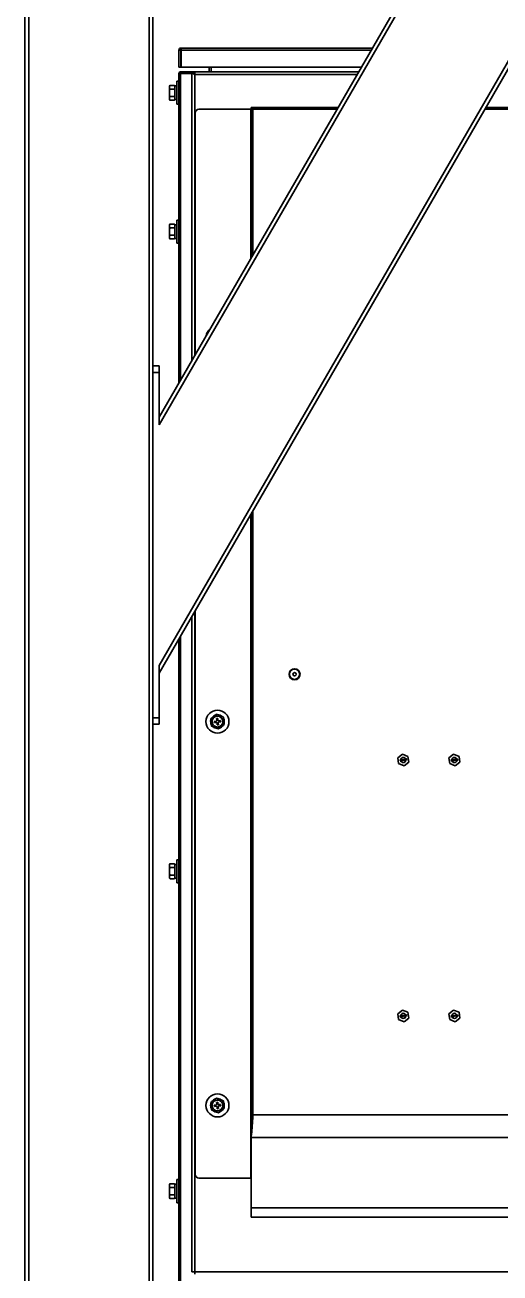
# Model space of a CAD drawing. Header units: millimetres. Extents: x 32496 to 166256, y 3504 to 23939.
# Drawn here: x 41110 to 41481, y 12057 to 13032 of the extents above; entities that cross this region are included whole.
import ezdxf

# ---------------------------------------------------------------- set-up
doc = ezdxf.new("R2010")
doc.units = ezdxf.units.MM
doc.layers.get('0').update_dxf_attribs({"lineweight": 35})

msp = doc.modelspace()

# ---------------------------------------------------------------- linework, layer by layer
at = {"linetype": 'Continuous'}
for p, q in [((41109.64, 13396.575), (41109.64, 10877.575)), ((41112.64, 13396.575), (41112.64, 10877.575)), ((41206.64, 13396.575), (41206.64, 10877.575)), ((41209.64, 13396.575), (41209.64, 12765.55)), ((41214.64, 12725.55), (41599.17, 13391.575)), ((41214.64, 12719.55), (41602.634, 13391.575)), ((41214.64, 12531.55), (41711.176, 13391.575)), ((41214.64, 12525.55), (41714.64, 13391.575)), ((41231.64, 12999.075), (41231.64, 13014.075)), ((41231.64, 13014.075), (41381.22, 13014.075)), ((41229.94, 13012.375), (41229.94, 12999.075)), ((41231.44, 13012.375), (41229.94, 13012.375)), ((41231.44, 13012.375), (41231.44, 12999.075)), ((41380.238, 13012.375), (41231.64, 13012.375)), ((41231.44, 12999.075), (41229.94, 12999.075)), ((41229.94, 12873.206), (41229.94, 12994.175)), ((41229.94, 12994.175), (41240.14, 12994.175)), ((41231.34, 12994.375), (41231.34, 12995.575)), ((41240.14, 12995.575), (41231.34, 12995.575)), ((41240.14, 12994.375), (41231.34, 12994.375)), ((41231.34, 12994.175), (41231.34, 12754.475)), ((41372.56, 12999.075), (41231.64, 12999.075)), ((41240.14, 12769.717), (41240.14, 12995.575)), ((41240.14, 12995.575), (41242.14, 12995.575)), ((41242.34, 12995.575), (41242.14, 12995.575)), ((41242.34, 12994.375), (41242.213, 12994.375)), ((41242.233, 12994.175), (41242.34, 12994.175)), ((41242.34, 12995.575), (41242.34, 12993.375)), ((41242.34, 12995.575), (41370.539, 12995.575)), ((41253.64, 12995.575), (41253.64, 12999.075)), ((41255.14, 12999.075), (41255.14, 12995.575)), ((41222.74, 12984.549), (41223.04, 12984.849)), ((41222.74, 12973.602), (41222.74, 12984.549)), ((41226.44, 12984.849), (41223.04, 12984.849)), ((41226.74, 12984.549), (41226.44, 12984.849)), ((41226.74, 12973.602), (41226.74, 12984.549)), ((41228.34, 12984.425), (41226.74, 12984.425)), ((41228.34, 12988.075), (41228.34, 12970.075)), ((41229.94, 12988.075), (41228.34, 12988.075)), ((41242.139, 12993.503), (41242.249, 12993.433)), ((41242.249, 12993.433), (41242.34, 12993.375)), ((41242.34, 12993.375), (41242.312, 12993.572)), ((41242.34, 12993.375), (41242.34, 12773.528)), ((41369.269, 12993.375), (41242.34, 12993.375)), ((41226.44, 12981.962), (41223.04, 12981.962)), ((41226.44, 12976.189), (41223.04, 12976.189)), ((41222.74, 12973.602), (41223.04, 12973.302)), ((41226.44, 12973.302), (41223.04, 12973.302)), ((41226.74, 12973.602), (41226.44, 12973.302)), ((41228.34, 12973.725), (41226.74, 12973.725)), ((41229.94, 12970.075), (41228.34, 12970.075)), ((41287.89, 12966.175), (41245.69, 12966.175)), ((41286.29, 12849.652), (41286.29, 12966.175)), ((41286.49, 12966.375), (41286.49, 12967.575)), ((41286.49, 12967.575), (41354.373, 12967.575)), ((41286.49, 12849.998), (41286.49, 12966.175)), ((41287.89, 12966.175), (41287.832, 12966.267)), ((41287.89, 12966.175), (41287.89, 12852.423)), ((41353.565, 12966.175), (41287.89, 12966.175)), ((41902.89, 12966.175), (41469.035, 12966.175)), ((41469.843, 12967.575), (41904.29, 12967.575)), ((41242.69, 12963.175), (41242.69, 12774.134)), ((41228.34, 12879.575), (41228.34, 12861.575)), ((41229.94, 12879.575), (41228.34, 12879.575)), ((41222.74, 12876.049), (41223.04, 12876.349)), ((41222.74, 12865.102), (41222.74, 12876.049)), ((41226.44, 12876.349), (41223.04, 12876.349)), ((41226.44, 12873.462), (41223.04, 12873.462)), ((41226.44, 12867.689), (41223.04, 12867.689)), ((41226.74, 12876.049), (41226.44, 12876.349)), ((41226.74, 12865.102), (41226.74, 12876.049)), ((41228.34, 12875.925), (41226.74, 12875.925)), ((41229.94, 12867.944), (41229.94, 12873.206)), ((41229.94, 12752.05), (41229.94, 12867.944)), ((41222.74, 12865.102), (41223.04, 12864.802)), ((41226.44, 12864.802), (41223.04, 12864.802)), ((41226.74, 12865.102), (41226.44, 12864.802)), ((41228.34, 12865.225), (41226.74, 12865.225)), ((41229.94, 12861.575), (41228.34, 12861.575)), ((41209.64, 12485.55), (41209.64, 12765.55)), ((41209.64, 12765.55), (41214.64, 12765.55)), ((41209.64, 12760.55), (41214.64, 12760.55)), ((41214.64, 12719.55), (41214.64, 12765.55)), ((41286.29, 12130.775), (41286.29, 12649.652)), ((41286.49, 12100.225), (41286.49, 12649.998)), ((41287.89, 12652.423), (41287.89, 12180.225)), ((41240.14, 12057.575), (41240.14, 12569.717)), ((41242.34, 12573.528), (41242.34, 12057.575)), ((41242.69, 12574.134), (41242.69, 12133.775)), ((41229.94, 12373.206), (41229.94, 12552.05)), ((41231.34, 12554.475), (41231.34, 11982.075)), ((41214.64, 12485.55), (41214.64, 12531.55)), ((41209.64, 12490.55), (41214.64, 12490.55)), ((41254.817, 12489.81), (41259.414, 12493.302)), ((41255.542, 12484.083), (41254.817, 12489.81)), ((41257.597, 12487.757), (41259.085, 12487.945)), ((41257.722, 12486.765), (41257.597, 12487.757)), ((41259.211, 12486.953), (41257.722, 12486.765)), ((41259.33, 12489.992), (41260.322, 12490.118)), ((41259.518, 12488.504), (41259.33, 12489.992)), ((41259.414, 12493.302), (41264.737, 12491.067)), ((41260.322, 12490.118), (41260.51, 12488.63)), ((41261.069, 12488.196), (41262.557, 12488.385)), ((41262.683, 12487.393), (41261.195, 12487.204)), ((41262.557, 12488.385), (41262.683, 12487.393)), ((41265.463, 12485.339), (41264.737, 12491.067)), ((41209.64, 12485.55), (41209.64, 11788.601)), ((41209.64, 12485.55), (41214.64, 12485.55)), ((41260.865, 12481.847), (41255.542, 12484.083)), ((41259.958, 12485.032), (41259.769, 12486.52)), ((41260.95, 12485.157), (41259.958, 12485.032)), ((41260.761, 12486.646), (41260.95, 12485.157)), ((41265.463, 12485.339), (41260.865, 12481.847)), ((41401.101, 12459.291), (41404.731, 12462.147)), ((41401.101, 12459.291), (41401.76, 12454.719)), ((41402.834, 12457.607), (41402.803, 12457.473)), ((41402.817, 12457.372), (41402.803, 12457.473)), ((41402.894, 12457.719), (41402.834, 12457.607)), ((41403.007, 12457.812), (41402.894, 12457.719)), ((41402.93, 12457.466), (41402.944, 12457.545)), ((41402.93, 12457.466), (41402.938, 12457.415)), ((41402.973, 12457.343), (41402.938, 12457.415)), ((41402.944, 12457.545), (41402.983, 12457.628)), ((41402.983, 12457.628), (41403.05, 12457.69)), ((41403.127, 12457.855), (41403.007, 12457.812)), ((41403.05, 12457.69), (41403.145, 12457.729)), ((41403.127, 12457.855), (41403.275, 12457.877)), ((41403.293, 12457.751), (41403.145, 12457.729)), ((41403.402, 12457.869), (41403.275, 12457.877)), ((41403.293, 12457.751), (41403.396, 12457.74)), ((41403.396, 12457.74), (41403.477, 12457.7)), ((41403.537, 12457.811), (41403.402, 12457.869)), ((41403.477, 12457.7), (41403.542, 12457.606)), ((41403.626, 12457.721), (41403.537, 12457.811)), ((41403.69, 12457.627), (41403.542, 12457.606)), ((41403.55, 12457.375), (41403.723, 12457.4)), ((41403.69, 12457.627), (41403.626, 12457.721)), ((41403.723, 12457.4), (41403.818, 12456.743)), ((41403.844, 12457.959), (41404.735, 12458.087)), ((41403.862, 12457.833), (41403.844, 12457.959)), ((41404.555, 12457.932), (41403.862, 12457.833)), ((41404.555, 12457.932), (41404.017, 12457.287)), ((41404.151, 12457.229), (41404.753, 12457.961)), ((41404.731, 12462.147), (41409.019, 12460.432)), ((41404.735, 12458.087), (41404.753, 12457.961)), ((41405.02, 12457.69), (41404.999, 12457.661)), ((41404.999, 12457.661), (41405.169, 12457.531)), ((41405.162, 12457.581), (41405.02, 12457.69)), ((41405.169, 12457.531), (41405.042, 12457.358)), ((41405.071, 12457.336), (41405.176, 12457.48)), ((41405.136, 12457.758), (41405.186, 12457.765)), ((41405.162, 12457.581), (41405.136, 12457.758)), ((41405.202, 12457.303), (41405.176, 12457.48)), ((41405.186, 12457.765), (41405.211, 12457.588)), ((41405.317, 12457.733), (41405.211, 12457.588)), ((41405.218, 12457.538), (41405.345, 12457.711)), ((41405.389, 12457.408), (41405.218, 12457.538)), ((41405.226, 12457.487), (41405.251, 12457.31)), ((41405.226, 12457.487), (41405.368, 12457.379)), ((41405.345, 12457.711), (41405.317, 12457.733)), ((41405.368, 12457.379), (41405.389, 12457.408)), ((41405.528, 12457.841), (41405.776, 12457.876)), ((41405.55, 12457.689), (41405.528, 12457.841)), ((41405.798, 12457.725), (41405.55, 12457.689)), ((41405.725, 12458.23), (41405.873, 12458.251)), ((41405.776, 12457.876), (41405.725, 12458.23)), ((41405.896, 12457.042), (41405.798, 12457.725)), ((41405.873, 12458.251), (41405.924, 12457.898)), ((41405.924, 12457.898), (41406.518, 12457.983)), ((41406.367, 12457.807), (41405.946, 12457.746)), ((41405.946, 12457.746), (41406.015, 12457.266)), ((41406.367, 12457.807), (41406.015, 12457.266)), ((41406.044, 12457.064), (41406.54, 12457.832)), ((41406.518, 12457.983), (41406.54, 12457.832)), ((41406.665, 12458.366), (41406.814, 12458.387)), ((41406.836, 12457.178), (41406.665, 12458.366)), ((41406.814, 12458.387), (41406.948, 12457.452)), ((41407.16, 12458.437), (41406.948, 12457.452)), ((41407.059, 12457.21), (41407.277, 12458.325)), ((41407.16, 12458.437), (41407.358, 12458.465)), ((41407.277, 12458.325), (41407.801, 12457.317)), ((41407.839, 12457.58), (41407.358, 12458.465)), ((41407.704, 12458.515), (41407.853, 12458.537)), ((41407.839, 12457.58), (41407.704, 12458.515)), ((41407.853, 12458.537), (41408.024, 12457.349)), ((41409.678, 12455.86), (41409.019, 12460.432)), ((41441.101, 12459.291), (41444.731, 12462.147)), ((41441.101, 12459.291), (41441.76, 12454.719)), ((41442.834, 12457.607), (41442.803, 12457.473)), ((41442.817, 12457.372), (41442.803, 12457.473)), ((41442.894, 12457.719), (41442.834, 12457.607)), ((41443.007, 12457.812), (41442.894, 12457.719)), ((41442.93, 12457.466), (41442.944, 12457.545)), ((41442.93, 12457.466), (41442.938, 12457.415)), ((41442.973, 12457.343), (41442.938, 12457.415)), ((41442.944, 12457.545), (41442.983, 12457.628)), ((41442.983, 12457.628), (41443.05, 12457.69)), ((41443.127, 12457.855), (41443.007, 12457.812)), ((41443.05, 12457.69), (41443.145, 12457.729)), ((41443.127, 12457.855), (41443.275, 12457.877)), ((41443.293, 12457.751), (41443.145, 12457.729)), ((41443.402, 12457.869), (41443.275, 12457.877)), ((41443.293, 12457.751), (41443.396, 12457.74)), ((41443.396, 12457.74), (41443.477, 12457.7)), ((41443.537, 12457.811), (41443.402, 12457.869)), ((41443.477, 12457.7), (41443.542, 12457.606)), ((41443.626, 12457.721), (41443.537, 12457.811)), ((41443.69, 12457.627), (41443.542, 12457.606)), ((41443.55, 12457.375), (41443.723, 12457.4)), ((41443.69, 12457.627), (41443.626, 12457.721)), ((41443.723, 12457.4), (41443.818, 12456.743)), ((41443.844, 12457.959), (41444.735, 12458.087)), ((41443.862, 12457.833), (41443.844, 12457.959)), ((41444.555, 12457.932), (41443.862, 12457.833)), ((41444.555, 12457.932), (41444.017, 12457.287)), ((41444.151, 12457.229), (41444.753, 12457.961)), ((41444.731, 12462.147), (41449.019, 12460.432)), ((41444.735, 12458.087), (41444.753, 12457.961)), ((41445.02, 12457.69), (41444.999, 12457.661)), ((41444.999, 12457.661), (41445.169, 12457.531)), ((41445.162, 12457.581), (41445.02, 12457.69)), ((41445.169, 12457.531), (41445.042, 12457.358)), ((41445.071, 12457.336), (41445.176, 12457.48)), ((41445.136, 12457.758), (41445.186, 12457.765)), ((41445.162, 12457.581), (41445.136, 12457.758)), ((41445.202, 12457.303), (41445.176, 12457.48)), ((41445.186, 12457.765), (41445.211, 12457.588)), ((41445.317, 12457.733), (41445.211, 12457.588)), ((41445.218, 12457.538), (41445.345, 12457.711)), ((41445.389, 12457.408), (41445.218, 12457.538)), ((41445.226, 12457.487), (41445.251, 12457.31)), ((41445.226, 12457.487), (41445.368, 12457.379)), ((41445.345, 12457.711), (41445.317, 12457.733)), ((41445.368, 12457.379), (41445.389, 12457.408)), ((41445.528, 12457.841), (41445.776, 12457.876)), ((41445.55, 12457.689), (41445.528, 12457.841)), ((41445.798, 12457.725), (41445.55, 12457.689)), ((41445.725, 12458.23), (41445.873, 12458.251)), ((41445.776, 12457.876), (41445.725, 12458.23)), ((41445.896, 12457.042), (41445.798, 12457.725)), ((41445.873, 12458.251), (41445.924, 12457.898)), ((41445.924, 12457.898), (41446.518, 12457.983)), ((41446.367, 12457.807), (41445.946, 12457.746)), ((41445.946, 12457.746), (41446.015, 12457.266)), ((41446.367, 12457.807), (41446.015, 12457.266)), ((41446.044, 12457.064), (41446.54, 12457.832)), ((41446.518, 12457.983), (41446.54, 12457.832)), ((41446.665, 12458.366), (41446.814, 12458.387)), ((41446.836, 12457.178), (41446.665, 12458.366)), ((41446.814, 12458.387), (41446.948, 12457.452)), ((41447.16, 12458.437), (41446.948, 12457.452)), ((41447.059, 12457.21), (41447.277, 12458.325)), ((41447.16, 12458.437), (41447.358, 12458.465)), ((41447.277, 12458.325), (41447.801, 12457.317)), ((41447.839, 12457.58), (41447.358, 12458.465)), ((41447.704, 12458.515), (41447.853, 12458.537)), ((41447.839, 12457.58), (41447.704, 12458.515)), ((41447.853, 12458.537), (41448.024, 12457.349)), ((41449.678, 12455.86), (41449.019, 12460.432)), ((41406.049, 12453.004), (41401.76, 12454.719)), ((41402.817, 12457.372), (41402.885, 12457.253)), ((41402.885, 12457.253), (41402.974, 12457.163)), ((41402.958, 12456.748), (41403.676, 12456.851)), ((41402.976, 12456.621), (41402.958, 12456.748)), ((41403.034, 12457.275), (41402.973, 12457.343)), ((41402.974, 12457.163), (41403.109, 12457.105)), ((41403.818, 12456.743), (41402.976, 12456.621)), ((41403.115, 12457.235), (41403.034, 12457.275)), ((41403.109, 12457.105), (41403.236, 12457.097)), ((41403.218, 12457.224), (41403.115, 12457.235)), ((41403.218, 12457.224), (41403.366, 12457.245)), ((41403.384, 12457.119), (41403.236, 12457.097)), ((41403.462, 12457.285), (41403.366, 12457.245)), ((41403.384, 12457.119), (41403.504, 12457.162)), ((41403.55, 12457.375), (41403.462, 12457.285)), ((41403.504, 12457.162), (41403.617, 12457.256)), ((41403.676, 12456.851), (41403.617, 12457.256)), ((41403.978, 12457.204), (41403.968, 12457.1)), ((41403.975, 12457.049), (41403.968, 12457.1)), ((41403.975, 12457.049), (41404.015, 12456.952)), ((41404.017, 12457.287), (41403.978, 12457.204)), ((41404.015, 12456.952), (41404.128, 12456.865)), ((41404.117, 12457.121), (41404.151, 12457.229)), ((41404.117, 12457.121), (41404.124, 12457.071)), ((41404.184, 12457.002), (41404.124, 12457.071)), ((41404.128, 12456.865), (41404.235, 12456.829)), ((41404.266, 12456.962), (41404.184, 12457.002)), ((41404.235, 12456.829), (41404.387, 12456.825)), ((41404.393, 12456.955), (41404.266, 12456.962)), ((41404.486, 12456.839), (41404.387, 12456.825)), ((41404.393, 12456.955), (41404.492, 12456.969)), ((41404.486, 12456.839), (41404.655, 12456.889)), ((41404.612, 12457.012), (41404.492, 12456.969)), ((41404.679, 12457.073), (41404.612, 12457.012)), ((41404.655, 12456.889), (41404.747, 12456.954)), ((41404.718, 12457.156), (41404.679, 12457.073)), ((41404.718, 12457.156), (41404.841, 12457.174)), ((41404.747, 12456.954), (41404.831, 12457.069)), ((41404.831, 12457.069), (41404.841, 12457.174)), ((41405.042, 12457.358), (41405.071, 12457.336)), ((41405.251, 12457.31), (41405.202, 12457.303)), ((41406.044, 12457.064), (41405.896, 12457.042)), ((41409.678, 12455.86), (41406.049, 12453.004)), ((41407.059, 12457.21), (41406.836, 12457.178)), ((41408.024, 12457.349), (41407.801, 12457.317)), ((41446.049, 12453.004), (41441.76, 12454.719)), ((41442.817, 12457.372), (41442.885, 12457.253)), ((41442.885, 12457.253), (41442.974, 12457.163)), ((41442.958, 12456.748), (41443.676, 12456.851)), ((41442.976, 12456.621), (41442.958, 12456.748)), ((41443.034, 12457.275), (41442.973, 12457.343)), ((41442.974, 12457.163), (41443.109, 12457.105)), ((41443.818, 12456.743), (41442.976, 12456.621)), ((41443.115, 12457.235), (41443.034, 12457.275)), ((41443.109, 12457.105), (41443.236, 12457.097)), ((41443.218, 12457.224), (41443.115, 12457.235)), ((41443.218, 12457.224), (41443.366, 12457.245)), ((41443.384, 12457.119), (41443.236, 12457.097)), ((41443.462, 12457.285), (41443.366, 12457.245)), ((41443.384, 12457.119), (41443.504, 12457.162)), ((41443.55, 12457.375), (41443.462, 12457.285)), ((41443.504, 12457.162), (41443.617, 12457.256)), ((41443.676, 12456.851), (41443.617, 12457.256)), ((41443.978, 12457.204), (41443.968, 12457.1)), ((41443.975, 12457.049), (41443.968, 12457.1)), ((41443.975, 12457.049), (41444.015, 12456.952)), ((41444.017, 12457.287), (41443.978, 12457.204)), ((41444.015, 12456.952), (41444.128, 12456.865)), ((41444.117, 12457.121), (41444.151, 12457.229)), ((41444.117, 12457.121), (41444.124, 12457.071)), ((41444.184, 12457.002), (41444.124, 12457.071)), ((41444.128, 12456.865), (41444.235, 12456.829)), ((41444.266, 12456.962), (41444.184, 12457.002)), ((41444.235, 12456.829), (41444.387, 12456.825)), ((41444.393, 12456.955), (41444.266, 12456.962)), ((41444.486, 12456.839), (41444.387, 12456.825)), ((41444.393, 12456.955), (41444.492, 12456.969)), ((41444.486, 12456.839), (41444.655, 12456.889)), ((41444.612, 12457.012), (41444.492, 12456.969)), ((41444.679, 12457.073), (41444.612, 12457.012)), ((41444.655, 12456.889), (41444.747, 12456.954)), ((41444.718, 12457.156), (41444.679, 12457.073)), ((41444.718, 12457.156), (41444.841, 12457.174)), ((41444.747, 12456.954), (41444.831, 12457.069)), ((41444.831, 12457.069), (41444.841, 12457.174)), ((41445.042, 12457.358), (41445.071, 12457.336)), ((41445.251, 12457.31), (41445.202, 12457.303)), ((41446.044, 12457.064), (41445.896, 12457.042)), ((41449.678, 12455.86), (41446.049, 12453.004)), ((41447.059, 12457.21), (41446.836, 12457.178)), ((41448.024, 12457.349), (41447.801, 12457.317)), ((41228.34, 12379.575), (41228.34, 12361.575)), ((41229.94, 12379.575), (41228.34, 12379.575)), ((41222.74, 12376.049), (41223.04, 12376.349)), ((41222.74, 12365.102), (41222.74, 12376.049)), ((41226.44, 12376.349), (41223.04, 12376.349)), ((41226.44, 12373.462), (41223.04, 12373.462)), ((41226.74, 12376.049), (41226.44, 12376.349)), ((41226.74, 12365.102), (41226.74, 12376.049)), ((41228.34, 12375.925), (41226.74, 12375.925)), ((41229.94, 12367.944), (41229.94, 12373.206)), ((41222.74, 12365.102), (41223.04, 12364.802)), ((41226.44, 12367.689), (41223.04, 12367.689)), ((41226.44, 12364.802), (41223.04, 12364.802)), ((41226.74, 12365.102), (41226.44, 12364.802)), ((41228.34, 12365.225), (41226.74, 12365.225)), ((41229.94, 12361.575), (41228.34, 12361.575)), ((41229.94, 12123.206), (41229.94, 12367.944)), ((41401.101, 12259.291), (41404.731, 12262.147)), ((41401.101, 12259.291), (41401.76, 12254.719)), ((41406.049, 12253.004), (41401.76, 12254.719)), ((41402.834, 12257.607), (41402.803, 12257.473)), ((41402.817, 12257.372), (41402.803, 12257.473)), ((41402.817, 12257.372), (41402.885, 12257.253)), ((41402.894, 12257.719), (41402.834, 12257.607)), ((41402.885, 12257.253), (41402.974, 12257.163)), ((41403.007, 12257.812), (41402.894, 12257.719)), ((41402.93, 12257.466), (41402.944, 12257.545)), ((41402.93, 12257.466), (41402.938, 12257.415)), ((41402.973, 12257.343), (41402.938, 12257.415)), ((41402.944, 12257.545), (41402.983, 12257.628)), ((41402.958, 12256.748), (41403.676, 12256.851)), ((41402.976, 12256.621), (41402.958, 12256.748)), ((41403.034, 12257.275), (41402.973, 12257.343)), ((41402.974, 12257.163), (41403.109, 12257.105)), ((41403.818, 12256.743), (41402.976, 12256.621)), ((41402.983, 12257.628), (41403.05, 12257.69)), ((41403.127, 12257.855), (41403.007, 12257.812)), ((41403.115, 12257.235), (41403.034, 12257.275)), ((41403.05, 12257.69), (41403.145, 12257.729)), ((41403.109, 12257.105), (41403.236, 12257.097)), ((41403.218, 12257.224), (41403.115, 12257.235)), ((41403.127, 12257.855), (41403.275, 12257.877)), ((41403.293, 12257.751), (41403.145, 12257.729)), ((41403.218, 12257.224), (41403.366, 12257.245)), ((41403.384, 12257.119), (41403.236, 12257.097)), ((41403.402, 12257.869), (41403.275, 12257.877)), ((41403.293, 12257.751), (41403.396, 12257.74)), ((41403.462, 12257.285), (41403.366, 12257.245)), ((41403.384, 12257.119), (41403.504, 12257.162)), ((41403.396, 12257.74), (41403.477, 12257.7)), ((41403.537, 12257.811), (41403.402, 12257.869)), ((41403.55, 12257.375), (41403.462, 12257.285)), ((41403.477, 12257.7), (41403.542, 12257.606)), ((41403.504, 12257.162), (41403.617, 12257.256)), ((41403.626, 12257.721), (41403.537, 12257.811)), ((41403.69, 12257.627), (41403.542, 12257.606)), ((41403.55, 12257.375), (41403.723, 12257.4)), ((41403.676, 12256.851), (41403.617, 12257.256)), ((41403.69, 12257.627), (41403.626, 12257.721)), ((41403.723, 12257.4), (41403.818, 12256.743)), ((41403.844, 12257.959), (41404.735, 12258.087)), ((41403.862, 12257.833), (41403.844, 12257.959)), ((41404.555, 12257.932), (41403.862, 12257.833)), ((41403.978, 12257.204), (41403.968, 12257.1)), ((41403.975, 12257.049), (41403.968, 12257.1)), ((41403.975, 12257.049), (41404.015, 12256.952)), ((41404.017, 12257.287), (41403.978, 12257.204)), ((41404.015, 12256.952), (41404.128, 12256.865)), ((41404.555, 12257.932), (41404.017, 12257.287)), ((41404.117, 12257.121), (41404.151, 12257.229)), ((41404.117, 12257.121), (41404.124, 12257.071)), ((41404.184, 12257.002), (41404.124, 12257.071)), ((41404.128, 12256.865), (41404.235, 12256.829)), ((41404.151, 12257.229), (41404.753, 12257.961)), ((41404.266, 12256.962), (41404.184, 12257.002)), ((41404.235, 12256.829), (41404.387, 12256.825)), ((41404.393, 12256.955), (41404.266, 12256.962)), ((41404.486, 12256.839), (41404.387, 12256.825)), ((41404.393, 12256.955), (41404.492, 12256.969)), ((41404.486, 12256.839), (41404.655, 12256.889)), ((41404.612, 12257.012), (41404.492, 12256.969)), ((41404.679, 12257.073), (41404.612, 12257.012)), ((41404.655, 12256.889), (41404.747, 12256.954)), ((41404.718, 12257.156), (41404.679, 12257.073)), ((41404.718, 12257.156), (41404.841, 12257.174)), ((41404.731, 12262.147), (41409.019, 12260.432)), ((41404.735, 12258.087), (41404.753, 12257.961)), ((41404.747, 12256.954), (41404.831, 12257.069)), ((41404.831, 12257.069), (41404.841, 12257.174)), ((41405.02, 12257.69), (41404.999, 12257.661)), ((41404.999, 12257.661), (41405.169, 12257.531)), ((41405.162, 12257.581), (41405.02, 12257.69)), ((41405.169, 12257.531), (41405.042, 12257.358)), ((41405.042, 12257.358), (41405.071, 12257.336)), ((41405.071, 12257.336), (41405.176, 12257.48)), ((41405.136, 12257.758), (41405.186, 12257.765)), ((41405.162, 12257.581), (41405.136, 12257.758)), ((41405.202, 12257.303), (41405.176, 12257.48)), ((41405.186, 12257.765), (41405.211, 12257.588)), ((41405.251, 12257.31), (41405.202, 12257.303)), ((41405.317, 12257.733), (41405.211, 12257.588)), ((41405.218, 12257.538), (41405.345, 12257.711)), ((41405.389, 12257.408), (41405.218, 12257.538)), ((41405.226, 12257.487), (41405.251, 12257.31)), ((41405.226, 12257.487), (41405.368, 12257.379)), ((41405.345, 12257.711), (41405.317, 12257.733)), ((41405.368, 12257.379), (41405.389, 12257.408)), ((41405.528, 12257.841), (41405.776, 12257.876)), ((41405.55, 12257.689), (41405.528, 12257.841)), ((41405.798, 12257.725), (41405.55, 12257.689)), ((41405.725, 12258.23), (41405.873, 12258.251)), ((41405.776, 12257.876), (41405.725, 12258.23)), ((41405.896, 12257.042), (41405.798, 12257.725)), ((41405.873, 12258.251), (41405.924, 12257.898)), ((41406.044, 12257.064), (41405.896, 12257.042)), ((41405.924, 12257.898), (41406.518, 12257.983)), ((41406.367, 12257.807), (41405.946, 12257.746)), ((41405.946, 12257.746), (41406.015, 12257.266)), ((41406.367, 12257.807), (41406.015, 12257.266)), ((41406.044, 12257.064), (41406.54, 12257.832)), ((41409.678, 12255.86), (41406.049, 12253.004)), ((41406.518, 12257.983), (41406.54, 12257.832)), ((41406.665, 12258.366), (41406.814, 12258.387)), ((41406.836, 12257.178), (41406.665, 12258.366)), ((41406.814, 12258.387), (41406.948, 12257.452)), ((41407.059, 12257.21), (41406.836, 12257.178)), ((41407.16, 12258.437), (41406.948, 12257.452)), ((41407.059, 12257.21), (41407.277, 12258.325)), ((41407.16, 12258.437), (41407.358, 12258.465)), ((41407.277, 12258.325), (41407.801, 12257.317)), ((41407.839, 12257.58), (41407.358, 12258.465)), ((41407.704, 12258.515), (41407.853, 12258.537)), ((41407.839, 12257.58), (41407.704, 12258.515)), ((41408.024, 12257.349), (41407.801, 12257.317)), ((41407.853, 12258.537), (41408.024, 12257.349)), ((41409.678, 12255.86), (41409.019, 12260.432)), ((41441.101, 12259.291), (41444.731, 12262.147)), ((41441.101, 12259.291), (41441.76, 12254.719)), ((41446.049, 12253.004), (41441.76, 12254.719)), ((41442.834, 12257.607), (41442.803, 12257.473)), ((41442.817, 12257.372), (41442.803, 12257.473)), ((41442.817, 12257.372), (41442.885, 12257.253)), ((41442.894, 12257.719), (41442.834, 12257.607)), ((41442.885, 12257.253), (41442.974, 12257.163)), ((41443.007, 12257.812), (41442.894, 12257.719)), ((41442.93, 12257.466), (41442.944, 12257.545)), ((41442.93, 12257.466), (41442.938, 12257.415)), ((41442.973, 12257.343), (41442.938, 12257.415)), ((41442.944, 12257.545), (41442.983, 12257.628)), ((41442.958, 12256.748), (41443.676, 12256.851)), ((41442.976, 12256.621), (41442.958, 12256.748)), ((41443.034, 12257.275), (41442.973, 12257.343)), ((41442.974, 12257.163), (41443.109, 12257.105)), ((41443.818, 12256.743), (41442.976, 12256.621)), ((41442.983, 12257.628), (41443.05, 12257.69)), ((41443.127, 12257.855), (41443.007, 12257.812)), ((41443.115, 12257.235), (41443.034, 12257.275)), ((41443.05, 12257.69), (41443.145, 12257.729)), ((41443.109, 12257.105), (41443.236, 12257.097)), ((41443.218, 12257.224), (41443.115, 12257.235)), ((41443.127, 12257.855), (41443.275, 12257.877)), ((41443.293, 12257.751), (41443.145, 12257.729)), ((41443.218, 12257.224), (41443.366, 12257.245)), ((41443.384, 12257.119), (41443.236, 12257.097)), ((41443.402, 12257.869), (41443.275, 12257.877)), ((41443.293, 12257.751), (41443.396, 12257.74)), ((41443.462, 12257.285), (41443.366, 12257.245)), ((41443.384, 12257.119), (41443.504, 12257.162)), ((41443.396, 12257.74), (41443.477, 12257.7)), ((41443.537, 12257.811), (41443.402, 12257.869)), ((41443.55, 12257.375), (41443.462, 12257.285)), ((41443.477, 12257.7), (41443.542, 12257.606)), ((41443.504, 12257.162), (41443.617, 12257.256)), ((41443.626, 12257.721), (41443.537, 12257.811)), ((41443.69, 12257.627), (41443.542, 12257.606)), ((41443.55, 12257.375), (41443.723, 12257.4)), ((41443.676, 12256.851), (41443.617, 12257.256)), ((41443.69, 12257.627), (41443.626, 12257.721)), ((41443.723, 12257.4), (41443.818, 12256.743)), ((41443.844, 12257.959), (41444.735, 12258.087)), ((41443.862, 12257.833), (41443.844, 12257.959)), ((41444.555, 12257.932), (41443.862, 12257.833)), ((41443.978, 12257.204), (41443.968, 12257.1)), ((41443.975, 12257.049), (41443.968, 12257.1)), ((41443.975, 12257.049), (41444.015, 12256.952)), ((41444.017, 12257.287), (41443.978, 12257.204)), ((41444.015, 12256.952), (41444.128, 12256.865)), ((41444.555, 12257.932), (41444.017, 12257.287)), ((41444.117, 12257.121), (41444.151, 12257.229)), ((41444.117, 12257.121), (41444.124, 12257.071)), ((41444.184, 12257.002), (41444.124, 12257.071)), ((41444.128, 12256.865), (41444.235, 12256.829)), ((41444.151, 12257.229), (41444.753, 12257.961)), ((41444.266, 12256.962), (41444.184, 12257.002)), ((41444.235, 12256.829), (41444.387, 12256.825)), ((41444.393, 12256.955), (41444.266, 12256.962)), ((41444.486, 12256.839), (41444.387, 12256.825)), ((41444.393, 12256.955), (41444.492, 12256.969)), ((41444.486, 12256.839), (41444.655, 12256.889)), ((41444.612, 12257.012), (41444.492, 12256.969)), ((41444.679, 12257.073), (41444.612, 12257.012)), ((41444.655, 12256.889), (41444.747, 12256.954)), ((41444.718, 12257.156), (41444.679, 12257.073)), ((41444.718, 12257.156), (41444.841, 12257.174)), ((41444.731, 12262.147), (41449.019, 12260.432)), ((41444.735, 12258.087), (41444.753, 12257.961)), ((41444.747, 12256.954), (41444.831, 12257.069)), ((41444.831, 12257.069), (41444.841, 12257.174)), ((41445.02, 12257.69), (41444.999, 12257.661)), ((41444.999, 12257.661), (41445.169, 12257.531)), ((41445.162, 12257.581), (41445.02, 12257.69)), ((41445.169, 12257.531), (41445.042, 12257.358)), ((41445.042, 12257.358), (41445.071, 12257.336)), ((41445.071, 12257.336), (41445.176, 12257.48)), ((41445.136, 12257.758), (41445.186, 12257.765)), ((41445.162, 12257.581), (41445.136, 12257.758)), ((41445.202, 12257.303), (41445.176, 12257.48)), ((41445.186, 12257.765), (41445.211, 12257.588)), ((41445.251, 12257.31), (41445.202, 12257.303)), ((41445.317, 12257.733), (41445.211, 12257.588)), ((41445.218, 12257.538), (41445.345, 12257.711)), ((41445.389, 12257.408), (41445.218, 12257.538)), ((41445.226, 12257.487), (41445.251, 12257.31)), ((41445.226, 12257.487), (41445.368, 12257.379)), ((41445.345, 12257.711), (41445.317, 12257.733)), ((41445.368, 12257.379), (41445.389, 12257.408)), ((41445.528, 12257.841), (41445.776, 12257.876)), ((41445.55, 12257.689), (41445.528, 12257.841)), ((41445.798, 12257.725), (41445.55, 12257.689)), ((41445.725, 12258.23), (41445.873, 12258.251)), ((41445.776, 12257.876), (41445.725, 12258.23)), ((41445.896, 12257.042), (41445.798, 12257.725)), ((41445.873, 12258.251), (41445.924, 12257.898)), ((41446.044, 12257.064), (41445.896, 12257.042)), ((41445.924, 12257.898), (41446.518, 12257.983)), ((41446.367, 12257.807), (41445.946, 12257.746)), ((41445.946, 12257.746), (41446.015, 12257.266)), ((41446.367, 12257.807), (41446.015, 12257.266)), ((41446.044, 12257.064), (41446.54, 12257.832)), ((41449.678, 12255.86), (41446.049, 12253.004)), ((41446.518, 12257.983), (41446.54, 12257.832)), ((41446.665, 12258.366), (41446.814, 12258.387)), ((41446.836, 12257.178), (41446.665, 12258.366)), ((41446.814, 12258.387), (41446.948, 12257.452)), ((41447.059, 12257.21), (41446.836, 12257.178)), ((41447.16, 12258.437), (41446.948, 12257.452)), ((41447.059, 12257.21), (41447.277, 12258.325)), ((41447.16, 12258.437), (41447.358, 12258.465)), ((41447.277, 12258.325), (41447.801, 12257.317)), ((41447.839, 12257.58), (41447.358, 12258.465)), ((41447.704, 12258.515), (41447.853, 12258.537)), ((41447.839, 12257.58), (41447.704, 12258.515)), ((41448.024, 12257.349), (41447.801, 12257.317)), ((41447.853, 12258.537), (41448.024, 12257.349)), ((41449.678, 12255.86), (41449.019, 12260.432)), ((41254.817, 12189.811), (41259.414, 12193.303)), ((41255.542, 12184.083), (41254.817, 12189.811)), ((41257.597, 12187.757), (41259.085, 12187.946)), ((41257.722, 12186.765), (41257.597, 12187.757)), ((41259.211, 12186.954), (41257.722, 12186.765)), ((41259.33, 12189.993), (41260.322, 12190.118)), ((41259.518, 12188.505), (41259.33, 12189.993)), ((41259.414, 12193.303), (41264.737, 12191.068)), ((41259.958, 12185.032), (41259.769, 12186.521)), ((41260.95, 12185.158), (41259.958, 12185.032)), ((41260.322, 12190.118), (41260.51, 12188.63)), ((41260.761, 12186.646), (41260.95, 12185.158)), ((41265.463, 12185.34), (41260.865, 12181.848)), ((41261.069, 12188.197), (41262.557, 12188.386)), ((41262.683, 12187.394), (41261.195, 12187.205)), ((41262.557, 12188.386), (41262.683, 12187.394)), ((41265.463, 12185.34), (41264.737, 12191.068)), ((41260.865, 12181.848), (41255.542, 12184.083)), ((41286.49, 12180.225), (41287.89, 12180.225)), ((41287.69, 12177.563), (41287.69, 12180.225)), ((41287.889, 12180.211), (41287.89, 12180.225)), ((41287.89, 12180.225), (41902.89, 12180.225)), ((41904.29, 12162.547), (41286.49, 12162.547)), ((41222.74, 12126.049), (41223.04, 12126.349)), ((41222.74, 12115.102), (41222.74, 12126.049)), ((41226.44, 12126.349), (41223.04, 12126.349)), ((41226.74, 12126.049), (41226.44, 12126.349)), ((41226.74, 12115.102), (41226.74, 12126.049)), ((41228.34, 12125.925), (41226.74, 12125.925)), ((41228.34, 12129.575), (41228.34, 12111.575)), ((41229.94, 12129.575), (41228.34, 12129.575)), ((41245.69, 12130.775), (41286.49, 12130.775)), ((41226.44, 12123.462), (41223.04, 12123.462)), ((41226.44, 12117.689), (41223.04, 12117.689)), ((41229.94, 12117.944), (41229.94, 12123.206)), ((41229.94, 11982.075), (41229.94, 12117.944)), ((41222.74, 12115.102), (41223.04, 12114.802)), ((41226.44, 12114.802), (41223.04, 12114.802)), ((41226.74, 12115.102), (41226.44, 12114.802)), ((41228.34, 12115.225), (41226.74, 12115.225)), ((41229.94, 12111.575), (41228.34, 12111.575)), ((41286.49, 12107.547), (41904.29, 12107.547)), ((41904.29, 12100.225), (41286.49, 12100.225)), ((41240.14, 12057.575), (41242.34, 12057.575)), ((41242.34, 12057.575), (41242.34, 12055.575)), ((41242.34, 12057.575), (41951.94, 12057.575))]:
    msp.add_line(p, q, dxfattribs=at)
for centre, radius in [((41320.39, 12524.575), 4.328), ((41320.39, 12524.575), 4), ((41320.39, 12524.575), 1.3), ((41260.14, 12487.575), 9), ((41260.14, 12487.575), 4.25), ((41405.39, 12457.575), 2), ((41445.39, 12457.575), 2), ((41405.39, 12257.575), 2), ((41445.39, 12257.575), 2), ((41260.14, 12187.575), 9), ((41260.14, 12187.575), 4.25)]:
    msp.add_circle(centre, radius, dxfattribs=at)
for centre, radius, start, end in [((41231.64, 13012.375), 1.7, 90, 180), ((41231.64, 13012.375), 0.2, 90, 180), ((41231.34, 12994.175), 1.4, 90, 180), ((41231.34, 12994.175), 0.2, 90, 180), ((41223.981, 12982.274), 3.556, 39.136441, 39.500776), ((41225.497, 12975.876), 3.555, 219.136448, 219.501324), ((41245.69, 12963.175), 3, 90, 180), ((41279.144, 12927.351), 39.797, 77.304832, 77.586809), ((41258.861, 12947.795), 34.358, 32.521418, 32.738115), ((41223.981, 12873.774), 3.556, 39.136441, 39.500776), ((41225.497, 12867.376), 3.555, 219.136448, 219.501324), ((41260.14, 12787.575), 9, 128.969535, 171.137984), ((41260.14, 12487.575), 5.35, 166.378744, 208.058131), ((41260.14, 12487.575), 5.474, 151.225991, 163.210885), ((41260.14, 12487.575), 5.35, 106.378744, 148.058131), ((41260.14, 12487.575), 5.474, 91.225991, 103.210885), ((41259.022, 12488.441), 0.5, 277.218438, 7.218438), ((41259.273, 12486.457), 0.5, 7.218438, 97.218438), ((41260.14, 12487.575), 5.35, 46.378744, 88.058131), ((41261.006, 12488.692), 0.5, 187.218438, 277.218438), ((41261.257, 12486.708), 0.5, 97.218438, 187.218438), ((41260.14, 12487.575), 5.474, 31.225991, 43.210885), ((41260.14, 12487.575), 5.35, 346.378744, 28.058131), ((41260.14, 12487.575), 5.474, 211.225991, 223.210885), ((41260.14, 12487.575), 5.35, 226.378744, 268.058131), ((41260.14, 12487.575), 5.474, 271.225991, 283.210885), ((41260.14, 12487.575), 5.35, 286.378744, 328.058131), ((41260.14, 12487.575), 5.474, 331.225991, 343.210885), ((41223.981, 12373.774), 3.556, 39.136441, 39.500776), ((41225.497, 12367.376), 3.555, 219.136448, 219.501324), ((41260.14, 12187.575), 5.35, 166.378744, 208.058131), ((41260.14, 12187.575), 5.474, 151.225991, 163.210885), ((41260.14, 12187.575), 5.474, 211.225991, 223.210885), ((41260.14, 12187.575), 5.35, 106.378744, 148.058131), ((41260.14, 12187.575), 5.474, 91.225991, 103.210885), ((41259.022, 12188.442), 0.5, 277.218438, 7.218438), ((41259.273, 12186.458), 0.5, 7.218438, 97.218438), ((41260.14, 12187.575), 5.35, 46.378744, 88.058131), ((41261.006, 12188.693), 0.5, 187.218438, 277.218438), ((41261.257, 12186.709), 0.5, 97.218438, 187.218438), ((41260.14, 12187.575), 5.35, 286.378744, 328.058131), ((41260.14, 12187.575), 5.474, 31.225991, 43.210885), ((41260.14, 12187.575), 5.35, 346.378744, 28.058131), ((41260.14, 12187.575), 5.474, 331.225991, 343.210885), ((41260.14, 12187.575), 5.35, 226.378744, 268.058131), ((41260.14, 12187.575), 5.474, 271.225991, 283.210885), ((41223.981, 12123.774), 3.556, 39.136441, 39.500776), ((41245.69, 12133.775), 3, 180, 270), ((41225.497, 12117.376), 3.555, 219.136448, 219.501324)]:
    msp.add_arc(centre, radius, start, end, dxfattribs=at)
for points, knots in [([(41240.14, 12995.575), (41240.14, 12995.488), (41240.167, 12995.306), (41240.285, 12995.042), (41240.472, 12994.783), (41240.821, 12994.422), (41241.384, 12993.991), (41241.876, 12993.671), (41242.139, 12993.503)], [0, 0, 0, 0, 0.0878452, 0.1824646, 0.288567, 0.4082324, 0.6861618, 1, 1, 1, 1]), ([(41242.312, 12993.572), (41242.265, 12993.905), (41242.176, 12994.57), (41242.14, 12995.241), (41242.14, 12995.575)], [0, 0, 0, 0, 0.5015713, 1, 1, 1, 1]), ([(41223.04, 12984.849), (41223.013, 12984.822), (41222.909, 12984.716), (41222.81, 12984.605), (41222.74, 12984.519)], [0, 0, 0, 0, 0.2553532, 1, 1, 1, 1]), ([(41226.44, 12984.849), (41226.465, 12984.824), (41226.564, 12984.723), (41226.659, 12984.618), (41226.725, 12984.537)], [0, 0, 0, 0, 0.2550408, 1, 1, 1, 1]), ([(41222.74, 12982.292), (41222.763, 12982.264), (41222.858, 12982.15), (41222.96, 12982.042), (41223.04, 12981.962)], [0, 0, 0, 0, 0.2445585, 1, 1, 1, 1]), ([(41223.04, 12976.189), (41223.013, 12976.162), (41222.909, 12976.056), (41222.81, 12975.945), (41222.74, 12975.859)], [0, 0, 0, 0, 0.2553532, 1, 1, 1, 1]), ([(41226.74, 12982.292), (41226.717, 12982.264), (41226.621, 12982.15), (41226.519, 12982.042), (41226.44, 12981.962)], [0, 0, 0, 0, 0.2445585, 1, 1, 1, 1]), ([(41226.44, 12976.189), (41226.467, 12976.162), (41226.571, 12976.056), (41226.67, 12975.945), (41226.74, 12975.859)], [0, 0, 0, 0, 0.2553524, 1, 1, 1, 1]), ([(41222.754, 12973.614), (41222.776, 12973.588), (41222.867, 12973.48), (41222.964, 12973.377), (41223.04, 12973.302)], [0, 0, 0, 0, 0.2448781, 1, 1, 1, 1]), ([(41226.74, 12973.632), (41226.717, 12973.604), (41226.621, 12973.49), (41226.519, 12973.381), (41226.44, 12973.302)], [0, 0, 0, 0, 0.2445585, 1, 1, 1, 1]), ([(41287.762, 12966.376), (41287.659, 12966.536), (41287.463, 12966.833), (41287.197, 12967.172), (41286.976, 12967.379), (41286.816, 12967.489), (41286.655, 12967.559), (41286.543, 12967.575), (41286.49, 12967.575)], [0, 0, 0, 0, 0.3144738, 0.591172, 0.710176, 0.8160241, 0.9114572, 1, 1, 1, 1]), ([(41286.49, 12966.375), (41286.692, 12966.375), (41287.099, 12966.343), (41287.498, 12966.262), (41287.699, 12966.218)], [0, 0, 0, 0, 0.4960388, 1, 1, 1, 1]), ([(41223.04, 12876.349), (41223.013, 12876.322), (41222.909, 12876.216), (41222.81, 12876.105), (41222.74, 12876.019)], [0, 0, 0, 0, 0.2553532, 1, 1, 1, 1]), ([(41222.74, 12873.792), (41222.763, 12873.764), (41222.858, 12873.65), (41222.96, 12873.542), (41223.04, 12873.462)], [0, 0, 0, 0, 0.2445585, 1, 1, 1, 1]), ([(41223.04, 12867.689), (41223.013, 12867.662), (41222.909, 12867.556), (41222.81, 12867.445), (41222.74, 12867.359)], [0, 0, 0, 0, 0.2553532, 1, 1, 1, 1]), ([(41226.44, 12876.349), (41226.465, 12876.324), (41226.564, 12876.223), (41226.659, 12876.118), (41226.725, 12876.037)], [0, 0, 0, 0, 0.2550408, 1, 1, 1, 1]), ([(41226.74, 12873.792), (41226.717, 12873.764), (41226.621, 12873.65), (41226.519, 12873.542), (41226.44, 12873.462)], [0, 0, 0, 0, 0.2445585, 1, 1, 1, 1]), ([(41226.44, 12867.689), (41226.467, 12867.662), (41226.571, 12867.556), (41226.67, 12867.445), (41226.74, 12867.359)], [0, 0, 0, 0, 0.2553524, 1, 1, 1, 1]), ([(41222.754, 12865.114), (41222.776, 12865.088), (41222.867, 12864.98), (41222.964, 12864.877), (41223.04, 12864.802)], [0, 0, 0, 0, 0.2448781, 1, 1, 1, 1]), ([(41226.74, 12865.132), (41226.717, 12865.104), (41226.621, 12864.99), (41226.519, 12864.881), (41226.44, 12864.802)], [0, 0, 0, 0, 0.2445585, 1, 1, 1, 1]), ([(41223.04, 12376.349), (41223.013, 12376.322), (41222.909, 12376.216), (41222.81, 12376.105), (41222.74, 12376.019)], [0, 0, 0, 0, 0.2553532, 1, 1, 1, 1]), ([(41222.74, 12373.792), (41222.763, 12373.764), (41222.858, 12373.65), (41222.96, 12373.542), (41223.04, 12373.462)], [0, 0, 0, 0, 0.2445585, 1, 1, 1, 1]), ([(41226.44, 12376.349), (41226.465, 12376.324), (41226.564, 12376.223), (41226.659, 12376.118), (41226.725, 12376.037)], [0, 0, 0, 0, 0.2550408, 1, 1, 1, 1]), ([(41226.74, 12373.792), (41226.717, 12373.764), (41226.621, 12373.65), (41226.519, 12373.542), (41226.44, 12373.462)], [0, 0, 0, 0, 0.2445585, 1, 1, 1, 1]), ([(41223.04, 12367.689), (41223.013, 12367.662), (41222.909, 12367.556), (41222.81, 12367.445), (41222.74, 12367.359)], [0, 0, 0, 0, 0.2553532, 1, 1, 1, 1]), ([(41222.754, 12365.114), (41222.776, 12365.088), (41222.867, 12364.98), (41222.964, 12364.877), (41223.04, 12364.802)], [0, 0, 0, 0, 0.2448781, 1, 1, 1, 1]), ([(41226.44, 12367.689), (41226.467, 12367.662), (41226.571, 12367.556), (41226.67, 12367.445), (41226.74, 12367.359)], [0, 0, 0, 0, 0.2553524, 1, 1, 1, 1]), ([(41226.74, 12365.132), (41226.717, 12365.104), (41226.621, 12364.99), (41226.519, 12364.881), (41226.44, 12364.802)], [0, 0, 0, 0, 0.2445585, 1, 1, 1, 1]), ([(41287.69, 12177.56), (41287.497, 12175.005), (41287.214, 12171.302), (41286.807, 12166.58), (41286.598, 12164.414), (41286.49, 12163.396)], [0, 0, 0, 0, 0.5407447, 0.7838803, 1, 1, 1, 1]), ([(41286.571, 12163.372), (41286.781, 12165.544), (41287.168, 12170.228), (41287.51, 12174.915), (41287.69, 12177.426)], [0, 0, 0, 0, 0.464277, 1, 1, 1, 1]), ([(41287.69, 12177.426), (41287.706, 12177.658), (41287.773, 12178.586), (41287.839, 12179.514), (41287.889, 12180.211)], [0, 0, 0, 0, 0.2496461, 1, 1, 1, 1]), ([(41286.49, 12162.547), (41286.497, 12162.615), (41286.524, 12162.89), (41286.551, 12163.165), (41286.571, 12163.372)], [0, 0, 0, 0, 0.2458342, 1, 1, 1, 1]), ([(41223.04, 12126.349), (41223.013, 12126.322), (41222.909, 12126.216), (41222.81, 12126.105), (41222.74, 12126.019)], [0, 0, 0, 0, 0.2553532, 1, 1, 1, 1]), ([(41226.44, 12126.349), (41226.465, 12126.324), (41226.564, 12126.223), (41226.659, 12126.118), (41226.725, 12126.037)], [0, 0, 0, 0, 0.2550408, 1, 1, 1, 1]), ([(41222.74, 12123.792), (41222.763, 12123.764), (41222.858, 12123.65), (41222.96, 12123.542), (41223.04, 12123.462)], [0, 0, 0, 0, 0.2445585, 1, 1, 1, 1]), ([(41223.04, 12117.689), (41223.013, 12117.662), (41222.909, 12117.556), (41222.81, 12117.445), (41222.74, 12117.359)], [0, 0, 0, 0, 0.2553532, 1, 1, 1, 1]), ([(41226.74, 12123.792), (41226.717, 12123.764), (41226.621, 12123.65), (41226.519, 12123.542), (41226.44, 12123.462)], [0, 0, 0, 0, 0.2445585, 1, 1, 1, 1]), ([(41226.44, 12117.689), (41226.467, 12117.662), (41226.571, 12117.556), (41226.67, 12117.445), (41226.74, 12117.359)], [0, 0, 0, 0, 0.2553524, 1, 1, 1, 1]), ([(41222.754, 12115.114), (41222.776, 12115.088), (41222.867, 12114.98), (41222.964, 12114.877), (41223.04, 12114.802)], [0, 0, 0, 0, 0.2448781, 1, 1, 1, 1]), ([(41226.74, 12115.132), (41226.717, 12115.104), (41226.621, 12114.99), (41226.519, 12114.881), (41226.44, 12114.802)], [0, 0, 0, 0, 0.2445585, 1, 1, 1, 1])]:
    msp.add_open_spline(points, degree=3, knots=knots, dxfattribs=at)
for points in [[(41223.04, 12981.962), (41222.932, 12981.746), (41222.831, 12981.526), (41222.74, 12981.302)], [(41222.74, 12976.849), (41222.831, 12976.625), (41222.932, 12976.405), (41223.04, 12976.189)], [(41226.44, 12981.962), (41226.548, 12981.746), (41226.649, 12981.526), (41226.74, 12981.302)], [(41226.74, 12976.849), (41226.649, 12976.625), (41226.548, 12976.405), (41226.44, 12976.189)], [(41223.04, 12873.462), (41222.932, 12873.246), (41222.831, 12873.026), (41222.74, 12872.802)], [(41222.74, 12868.349), (41222.831, 12868.125), (41222.932, 12867.905), (41223.04, 12867.689)], [(41226.44, 12873.462), (41226.548, 12873.246), (41226.649, 12873.026), (41226.74, 12872.802)], [(41226.74, 12868.349), (41226.649, 12868.125), (41226.548, 12867.905), (41226.44, 12867.689)], [(41223.04, 12373.462), (41222.932, 12373.246), (41222.831, 12373.026), (41222.74, 12372.802)], [(41226.44, 12373.462), (41226.548, 12373.246), (41226.649, 12373.026), (41226.74, 12372.802)], [(41222.74, 12368.349), (41222.831, 12368.125), (41222.932, 12367.905), (41223.04, 12367.689)], [(41226.74, 12368.349), (41226.649, 12368.125), (41226.548, 12367.905), (41226.44, 12367.689)], [(41223.04, 12123.462), (41222.932, 12123.246), (41222.831, 12123.026), (41222.74, 12122.802)], [(41222.74, 12118.349), (41222.831, 12118.125), (41222.932, 12117.905), (41223.04, 12117.689)], [(41226.44, 12123.462), (41226.548, 12123.246), (41226.649, 12123.026), (41226.74, 12122.802)], [(41226.74, 12118.349), (41226.649, 12118.125), (41226.548, 12117.905), (41226.44, 12117.689)]]:
    msp.add_open_spline(points, degree=3, dxfattribs=at)

doc.saveas('drawing.dxf')
